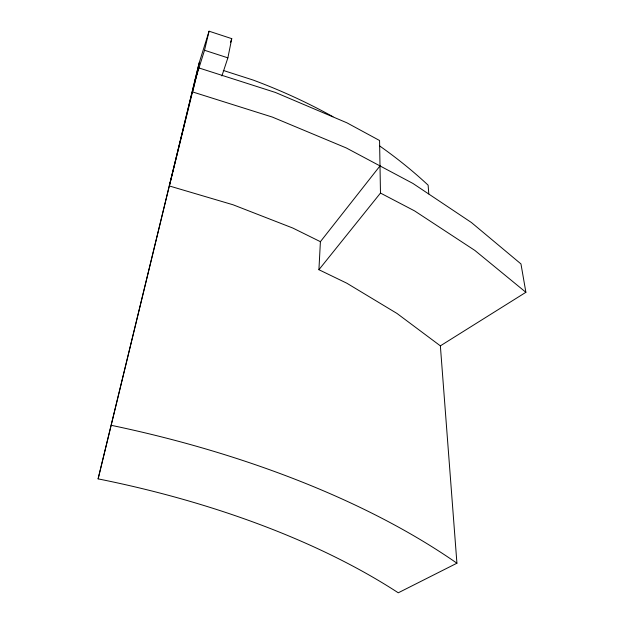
<?xml version="1.0" encoding="UTF-8"?>
<svg xmlns="http://www.w3.org/2000/svg" width="624" height="624" viewBox="0 0 624 624"><rect width="100%" height="100%" fill="white"/><g stroke="black" fill="none" stroke-linecap="round" stroke-linejoin="round"><path stroke-width="0.94" d="M221.887 75.949L227.877 57.845L231.754 38.649L209.071 31.2L199.228 62.712L98.108 478.873A533.738 242.908 7.8 0 1 398.276 592.8L456.924 563.207L440.365 345.852L396.997 313.459L346.827 283.218L318.919 269.716L320.401 241.683L380 165.914M194.493 82.267L204.524 50.271L209.071 31.2M98.108 478.873L199.228 62.712M318.919 269.716L380.476 193.066L379.564 140.509L346.905 122.811L275.441 92.469L198.448 67.798L192.613 91.939L272.337 117.078L346.258 147.943L412.94 183.456L471.377 222.495L520.962 263.929L525.892 292.297L440.365 345.852M198.448 67.798L169.377 185.975L233.126 204.805L292.835 228.056L320.401 241.683M230.545 42.323L231.754 38.649M223.283 70.45L253.094 80.036A431.551 290.932 11.5 0 1 332.966 116.719M204.524 50.271L227.877 57.845M380.476 193.066L414.523 210.865L474.833 250.411L525.892 292.297M428.789 193.908L428.126 185.172A431.551 290.932 11.5 0 0 379.556 145.883M111.4 425.342A605.709 278.717 8 0 1 456.924 563.207"/></g></svg>
